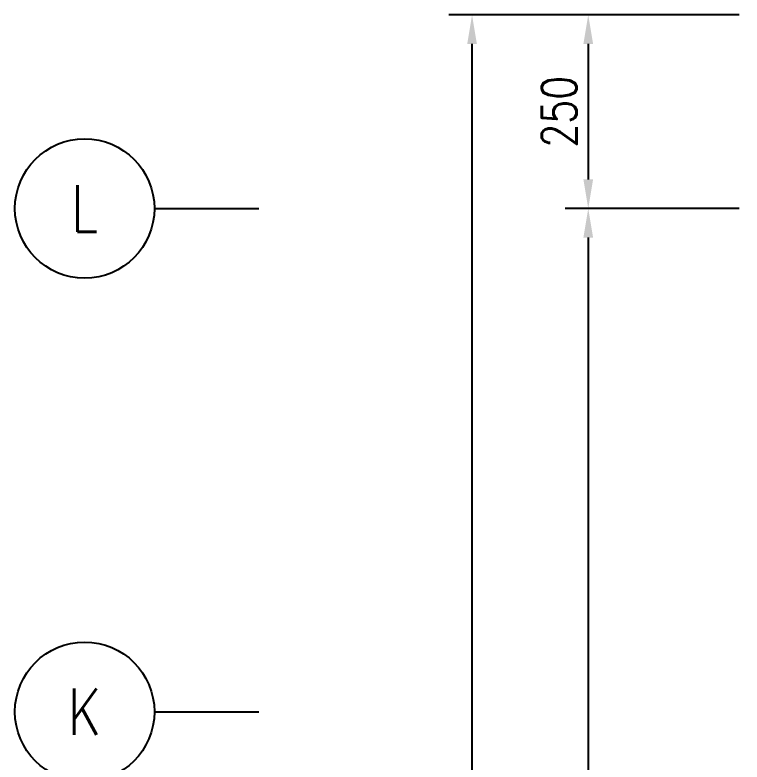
# Model space of a CAD drawing. Extents: x -4754 to 9942, y -22015 to 3942.
# Drawn here: x -1123 to -185, y -17950 to -16985 of the extents above; entities that cross this region are included whole.
import ezdxf
from ezdxf.enums import TextEntityAlignment as Align

# ---------------------------------------------------------------- set-up
doc = ezdxf.new("R2010")
doc.units = 0
doc.header["$LTSCALE"] = 3
for name, color, linetype in [('HB_DIM', 1, 'CONTINUOUS'), ('HB_SYMBOLS', 7, 'CONTINUOUS'), ('底圖', 7, 'CONTINUOUS')]:
    doc.layers.add(name, color=color, linetype=linetype)
doc.styles.get("Standard").update_dxf_attribs({"font": 'ROMANS.shx', "width": 0.8, "bigfont": 'chineset.shx'})
doc.dimstyles.new('150cm', dxfattribs={"dimscale": 15, "dimtxt": 3, "dimasz": 2.5, "dimexe": 2, "dimexo": 2, "dimgap": 1, "dimtad": 1, "dimdsep": 46, "dimtxsty": 'Standard', "dimcen": 0, "dimclrt": 2, "dimadec": 0, "dimazin": 0, "dimtfac": 1, "dimtix": 1, "dimtmove": 2, "dimatfit": 3, "dimfxl": 1, "dimtolj": 1, "dimtzin": 0, "dimarcsym": 0})

# ---------------------------------------------------------------- blocks, each defined once
blk = doc.blocks.new('*D986')
at = {"layer": 'HB_DIM', "color": 0, "lineweight": -2}
for p, q in [((-188.16, -16984.68), (-563.16, -16984.68)), ((-533.16, -19927.18), (-533.16, -17022.18)), ((-188.16, -19964.68), (-563.16, -19964.68))]:
    blk.add_line(p, q, dxfattribs=at)
at = {"layer": 'HB_DIM', "color": 0}
for points in [[(-526.91, -17022.18), (-539.41, -17022.18), (-533.16, -16984.68)], [(-539.41, -19927.18), (-526.91, -19927.18), (-533.16, -19964.68)]]:
    blk.add_solid(points, dxfattribs=at)
at = {"layer": 'HB_DIM', "color": 2, "linetype": 'Continuous', "insert": (-570.66, -18474.68), "char_height": 45, "attachment_point": 5, "rotation": 90}
blk.add_mtext('\\A1;2980', dxfattribs=at)
blk = doc.blocks.new('gr_t')
at = {"layer": 'HB_SYMBOLS', "color": 4, "linetype": 'Continuous'}
blk.add_line((0, -6), (0, -15), dxfattribs=at)
blk.add_circle((0, 0), 6, dxfattribs=at)
at = {"layer": 'HB_SYMBOLS', "color": 4, "linetype": 'Continuous', "width": 0.8}
blk.add_attdef('A', text='', height=4.5, dxfattribs=at).set_placement((0, 0), align=Align.MIDDLE)
blk = doc.blocks.new('*D1020')
at = {"layer": 'HB_DIM', "color": 0, "lineweight": -2}
for p, q in [((-188.16, -16984.68), (-413.16, -16984.68)), ((-383.16, -17022.18), (-383.16, -17197.18)), ((-188.16, -17234.68), (-413.16, -17234.68))]:
    blk.add_line(p, q, dxfattribs=at)
at = {"layer": 'HB_DIM', "color": 0}
for points in [[(-376.91, -17022.18), (-389.41, -17022.18), (-383.16, -16984.68)], [(-389.41, -17197.18), (-376.91, -17197.18), (-383.16, -17234.68)]]:
    blk.add_solid(points, dxfattribs=at)
at = {"layer": 'HB_DIM', "color": 2, "linetype": 'Continuous', "insert": (-420.66, -17109.68), "char_height": 45, "attachment_point": 5, "rotation": 90}
blk.add_mtext('\\A1;250', dxfattribs=at)
blk = doc.blocks.new('*D1021')
at = {"layer": 'HB_DIM', "color": 0, "lineweight": -2}
for p, q in [((-188.16, -17234.68), (-413.16, -17234.68)), ((-383.16, -17272.18), (-383.16, -19797.18)), ((-188.16, -19834.68), (-413.16, -19834.68))]:
    blk.add_line(p, q, dxfattribs=at)
at = {"layer": 'HB_DIM', "color": 0}
for points in [[(-376.91, -17272.18), (-389.41, -17272.18), (-383.16, -17234.68)], [(-389.41, -19797.18), (-376.91, -19797.18), (-383.16, -19834.68)]]:
    blk.add_solid(points, dxfattribs=at)
at = {"layer": 'HB_DIM', "color": 2, "linetype": 'Continuous', "insert": (-420.66, -18534.68), "char_height": 45, "attachment_point": 5, "rotation": 90}
blk.add_mtext('\\A1;4@650=2600', dxfattribs=at)

msp = doc.modelspace()

# ---------------------------------------------------------------- block references
at = {"layer": '底圖'}
ref = msp.add_blockref('gr_t', (-1033.156, -17234.682), dxfattribs=dict(at, xscale=15, yscale=15, zscale=15, rotation=89.99999999999999))
ref.add_attrib('A', 'L', dxfattribs={"layer": 'HB_SYMBOLS', "color": 4, "linetype": 'Continuous', "height": 60, "width": 0.8}).set_placement((-1033.156, -17234.682), align=Align.MIDDLE)
ref = msp.add_blockref('gr_t', (-1033.156, -17884.682), dxfattribs=dict(at, xscale=15, yscale=15, zscale=15, rotation=89.99999999999999))
ref.add_attrib('A', 'K', dxfattribs={"layer": 'HB_SYMBOLS', "color": 4, "linetype": 'Continuous', "height": 60, "width": 0.8}).set_placement((-1033.156, -17884.682), align=Align.MIDDLE)

# ---------------------------------------------------------------- dimensions: what is measured, and where the dimension line sits
at = {"layer": 'HB_DIM'}
for base, p1, p2, picture, middle in [((-533.156, -16984.682), (-158.156, -19964.682), (-158.156, -16984.682), '*D986', (-570.656, -18474.682)), ((-383.156, -17234.682), (-158.156, -16984.682), (-158.156, -17234.682), '*D1020', (-420.656, -17109.682))]:
    dim = msp.add_linear_dim(base=base, p1=p1, p2=p2, angle=90, dimstyle='150cm', dxfattribs=at)
    dim.commit()
    dim.dimension.update_dxf_attribs({"geometry": picture, "text_midpoint": middle})
dim = msp.add_linear_dim(base=(-383.156, -19834.682), p1=(-158.156, -17234.682), p2=(-158.156, -19834.682), angle=90, text='4@650=<>', dimstyle='150cm', dxfattribs=at)
dim.commit()
dim.dimension.update_dxf_attribs({"geometry": '*D1021', "text_midpoint": (-420.656, -18534.682)})

doc.saveas('drawing.dxf')
